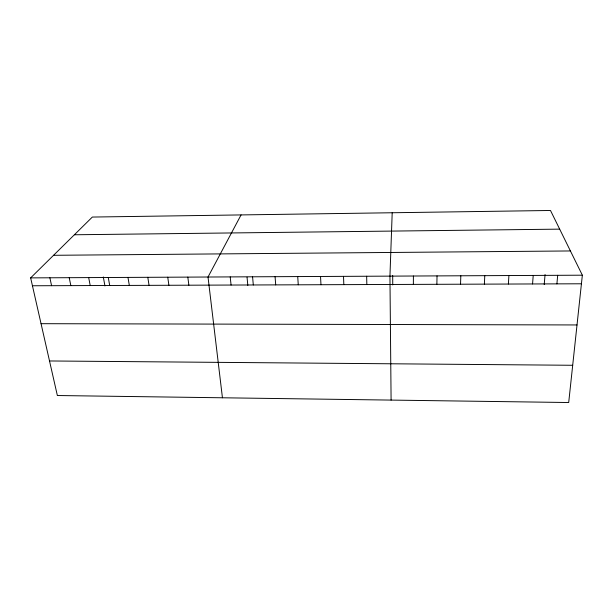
<?xml version="1.0" encoding="UTF-8"?>
<svg xmlns="http://www.w3.org/2000/svg" width="613" height="613" viewBox="0 0 613 613"><rect width="100%" height="100%" fill="white"/><g stroke="black" fill="none" stroke-linecap="round" stroke-linejoin="round"><path stroke-width="0.92" d="M413.361 284.386L413.407 276.019M436.87 284.302L437.031 275.904M460.539 284.217L460.823 275.781M392.197 212.757L389.945 276.126L391.094 400.09M484.377 284.125L484.783 275.666M508.384 284.041L508.913 275.551M532.559 283.957L533.218 275.429M544.214 284.578L545.064 274.555M556.903 283.865L557.692 275.314M582.35 275.191L568.703 402.519L57.361 395.523L30.65 277.881L92.348 217.056L550.489 210.481L582.35 275.191L30.65 277.881M241.07 214.925L208.014 277.015L222.442 397.783M74.38 234.771L559.669 229.139M53.553 255.299L570.412 250.955M32.443 285.765L581.43 283.781M41.048 323.687L577.017 324.951M49.515 360.965L572.695 365.279M49.875 277.789L51.584 285.696M69.223 277.689L70.84 285.627M88.686 277.597L90.211 285.558M103.306 276.953L104.946 285.942M108.271 277.497L109.704 285.489M127.971 277.405L129.32 285.413M147.802 277.306L149.051 285.344M167.747 277.214L168.904 285.275M187.816 277.114L188.881 285.198M230.212 276.907L231.078 285.045M247.039 277.16L247.828 285.428M252.564 276.8L253.315 284.968M275.068 276.685L275.712 284.884M297.726 276.578L298.263 284.8M320.538 276.471L320.967 284.723M343.518 276.356L343.824 284.639M366.651 276.241L366.842 284.555M392.68 275.521L392.749 284.915"/></g></svg>
